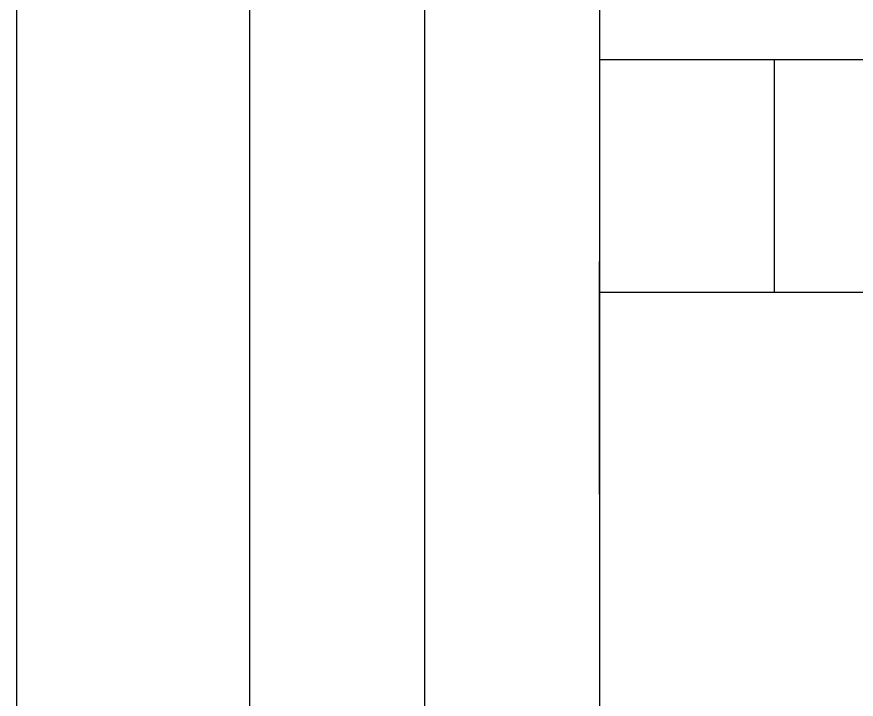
# Model space of a CAD drawing. Header units: millimetres. Extents: x 315178 to 535220, y 80241 to 421603.
# Drawn here: x 405727 to 407168, y 311893 to 313064 of the extents above; entities that cross this region are included whole.
import ezdxf

# ---------------------------------------------------------------- set-up
doc = ezdxf.new("R2010")
doc.units = ezdxf.units.MM
doc.layers.add('04', color=1, linetype='Continuous')
doc.layers.add('DIB-035', color=1, linetype='Continuous')

msp = doc.modelspace()

# ---------------------------------------------------------------- linework, layer by layer
at = {"layer": '04'}
msp.add_line((406727.2, 317843.2), (406727.2, 307475.2), dxfattribs=at)
at = {"layer": 'DIB-035'}
for p, q in [((405727.2, 313043.2), (405727.2, 316243.2)), ((406127.2, 313043.2), (406127.2, 316243.2)), ((406427.2, 313043.2), (406427.2, 316243.2)), ((405727.2, 308980.9), (405727.2, 313043.2)), ((406127.2, 308849.8), (406127.2, 313043.2)), ((406427.2, 312744.2), (406427.2, 313044.2)), ((406427.2, 308751.5), (406427.2, 313043.2)), ((406727.2, 312991), (411227.2, 312991)), ((407027.2, 312591), (407027.2, 312991)), ((406727.2, 312244.2), (406727.2, 312644.2)), ((411227.2, 312591), (406727.2, 312591))]:
    msp.add_line(p, q, dxfattribs=at)

doc.saveas('drawing.dxf')
